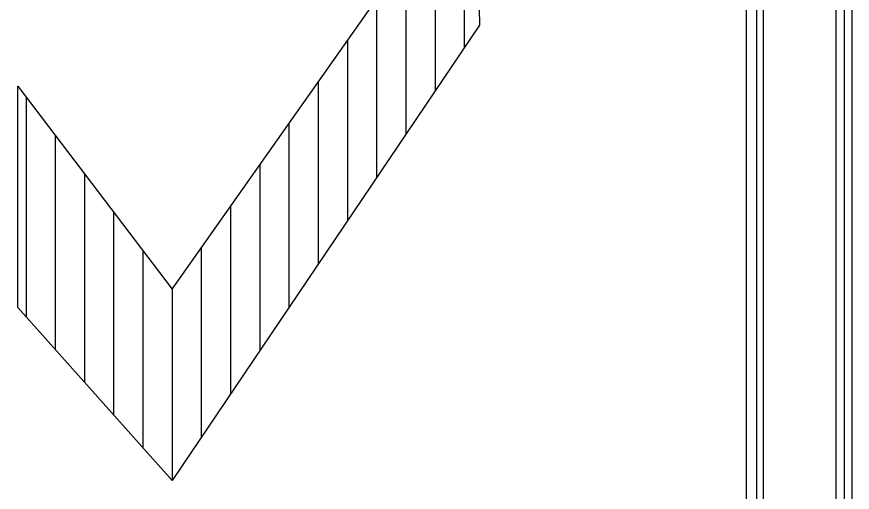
# Model space of a CAD drawing. Extents: x 271 to 16033, y -55852 to 2525.
# Drawn here: x 15933.842 to 15935.256, y -55791.016 to -55790.212 of the extents above; entities that cross this region are included whole.
import ezdxf

# ---------------------------------------------------------------- set-up
doc = ezdxf.new("R2010")
doc.units = 0
doc.header["$MEASUREMENT"] = 0
doc.layers.add('1501-KIR-BETON', color=30, linetype='Continuous')
pattern_1 = [(90, (-439.163473, -591.78704), (-0.04942873692, 3e-18), [])]

msp = doc.modelspace()

# ---------------------------------------------------------------- hatches: boundary and pattern name
at = {"layer": '1501-KIR-BETON', "linetype": 'Continuous', "ltscale": 0.125}
h = msp.add_hatch(dxfattribs=at)
h.set_pattern_fill('ANSI31', color=250, scale=0.39543, angle=45, style=0, pattern_type=2)
h.set_pattern_definition(pattern_1)
h.paths.add_polyline_path([(15930.40698, -55789.25488), (15930.40698, -55792.31202), (15935.2559, -55792.31202), (15935.2559, -55789.25488)], flags=0)
h.paths.add_polyline_path([(15930.43414, -55789.28247), (15935.22791, -55789.28247), (15935.22791, -55792.284), (15930.43414, -55792.284)], flags=0)
h = msp.add_hatch(dxfattribs=at)
h.set_pattern_fill('ANSI31', color=250, scale=0.39543, angle=45, style=0, pattern_type=2)
h.set_pattern_definition(pattern_1)
h.paths.add_polyline_path([(15935.10555, -55789.41511), (15933.19639, -55789.41511), (15933.19639, -55791.94459), (15935.10555, -55791.94459)], flags=0)
h.paths.add_polyline_path([(15935.07632, -55789.44313), (15935.07632, -55791.91575), (15933.22524, -55791.91575), (15933.22524, -55789.44313)], flags=0)
h = msp.add_hatch(dxfattribs=at)
h.set_pattern_fill('ANSI31', color=250, scale=0.39543, angle=45, style=0, pattern_type=2)
h.set_pattern_definition(pattern_1)
h.paths.add_polyline_path([(15934.10545, -55790.99682), (15933.8443, -55790.70395), (15933.8443, -55790.32911), (15934.10545, -55790.67266), (15934.61951, -55789.94275), (15934.62528, -55790.22613)], flags=0)

# ---------------------------------------------------------------- linework, layer by layer
at = {"layer": '1501-KIR-BETON', "color": 250, "linetype": 'Continuous', "ltscale": 0.125, "elevation": 1172.19571}
for points in [[(15930.40698, -55789.25488), (15930.40698, -55792.31202), (15935.2559, -55792.31202), (15935.2559, -55789.25488)], [(15930.43415, -55789.28247), (15935.22791, -55789.28247), (15935.22791, -55792.284), (15930.43415, -55792.284)], [(15935.10555, -55789.4151), (15933.19639, -55789.4151), (15933.19639, -55791.94459), (15935.10555, -55791.94459)], [(15935.07632, -55789.44313), (15935.07632, -55791.91575), (15933.22524, -55791.91575), (15933.22524, -55789.44313)], [(15934.10545, -55790.99682), (15933.8443, -55790.70395), (15933.8443, -55790.32911), (15934.10545, -55790.67266), (15934.61951, -55789.94275), (15934.62528, -55790.22613)]]:
    msp.add_lwpolyline(points, close=True, dxfattribs=at)

doc.saveas('drawing.dxf')
